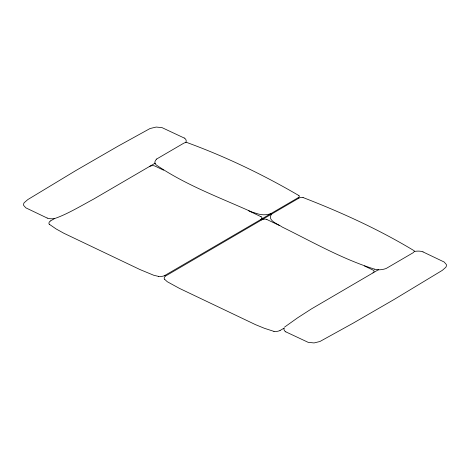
<?xml version="1.0" encoding="UTF-8"?>
<svg xmlns="http://www.w3.org/2000/svg" width="470" height="470" viewBox="0 0 470 470"><rect width="100%" height="100%" fill="white"/><g stroke="black" fill="none" stroke-linecap="round" stroke-linejoin="round"><path stroke-width="0.7" d="M414.334 251.238L414.287 251.491A11.033 5.634 -10.6 0 1 423.041 251.861M284.097 328.142L280.008 330.492M414.276 251.526L413.189 252.707L386.158 268.488A11.685 5.969 -10.6 0 1 378.356 269.809M298.955 198.099L271.807 213.95C266.267 220.348 278.228 224.072 282.217 227.039C312.497 241.968 342.289 259.041 374.631 269.175M284.514 327.149L297.575 317.849L311.498 308.878L372.698 273.064M271.807 213.95L165.663 275.961M149.366 166.556L93.718 199.045C81.357 205.701 66.429 214.661 54.42 218.609A10.828 5.528 -10.6 0 1 47.17 218.08M50.402 220.994L54.526 218.597M156.645 159.03L183.676 143.25C184.639 142.727 185.744 142.486 186.837 142.486C225.624 156.645 263.153 174.687 298.844 195.532M155.141 163.184L149.536 166.456A3.966 2.021 -10.6 0 1 154.888 166.028L163.548 170.163M164.747 275.526L260.562 219.655A4.659 2.379 -10.6 0 0 260.709 219.561L298.15 197.717M378.479 269.692L372.91 272.935A3.96 2.021 -10.6 0 0 373.139 270.115L364.467 265.985M261.479 219.984L261.532 219.954A4.024 2.056 -10.6 0 1 266.931 219.496M271.002 213.568C266.29 215.348 261.067 215.125 256.379 213.404M158.707 276.43L153.808 275.291L140.001 269.568L63.791 233.22L56.118 228.949L49.303 224.255M273.969 331.397L264.422 328.295L255.604 324.694L179.381 288.351L167.244 281.706L164.565 279.221M256.074 213.315L254.717 212.91M254.423 212.816L251.779 211.947M155.035 163.237A12.737 6.504 -10.6 0 0 156.528 165.14C185.638 185.004 219.49 197.453 251.491 211.847M47.2 218.057L25.838 207.84L23.623 205.367L23.541 204.127L24.123 202.758L27.818 199.574L75.94 170.498L118.04 146.17L150.048 128.527L156.234 127.053L162.085 127.652L184.211 138.027M303.015 197.518C341.361 212.364 379.09 229.536 414.258 250.81M422.982 251.902L444.168 262.025L446.388 264.581L446.441 265.903L445.83 267.271L442.305 270.362L394.183 299.437L353.299 323.078L319.917 341.508L314.042 342.936L308.191 342.348L285.866 331.879M248.724 210.836L261.003 216.699M266.895 219.513L279.192 225.371M164.488 279.245A6.557 3.349 -10.6 0 1 165.599 275.943M298.891 198.064A3.725 1.898 -10.6 0 1 303.074 197.459M261.038 216.682A4.024 2.056 -10.6 0 1 260.756 219.584M164.788 275.555A6.557 3.349 -10.6 0 1 158.672 276.472M298.943 195.491A3.725 1.898 -10.6 0 1 298.233 197.747M49.227 224.278A6.557 3.349 -10.6 0 1 50.337 220.976M184.281 137.992A11.033 5.634 -10.6 0 1 185.803 142.575M285.83 331.896A10.828 5.528 -10.6 0 1 284.056 328.148M280.05 330.528A6.557 3.349 -10.6 0 1 273.928 331.438M154.936 163.255A11.685 5.969 -10.6 0 1 156.704 159.042M378.385 269.757A12.737 6.504 -10.6 0 1 374.643 269.163"/></g></svg>
